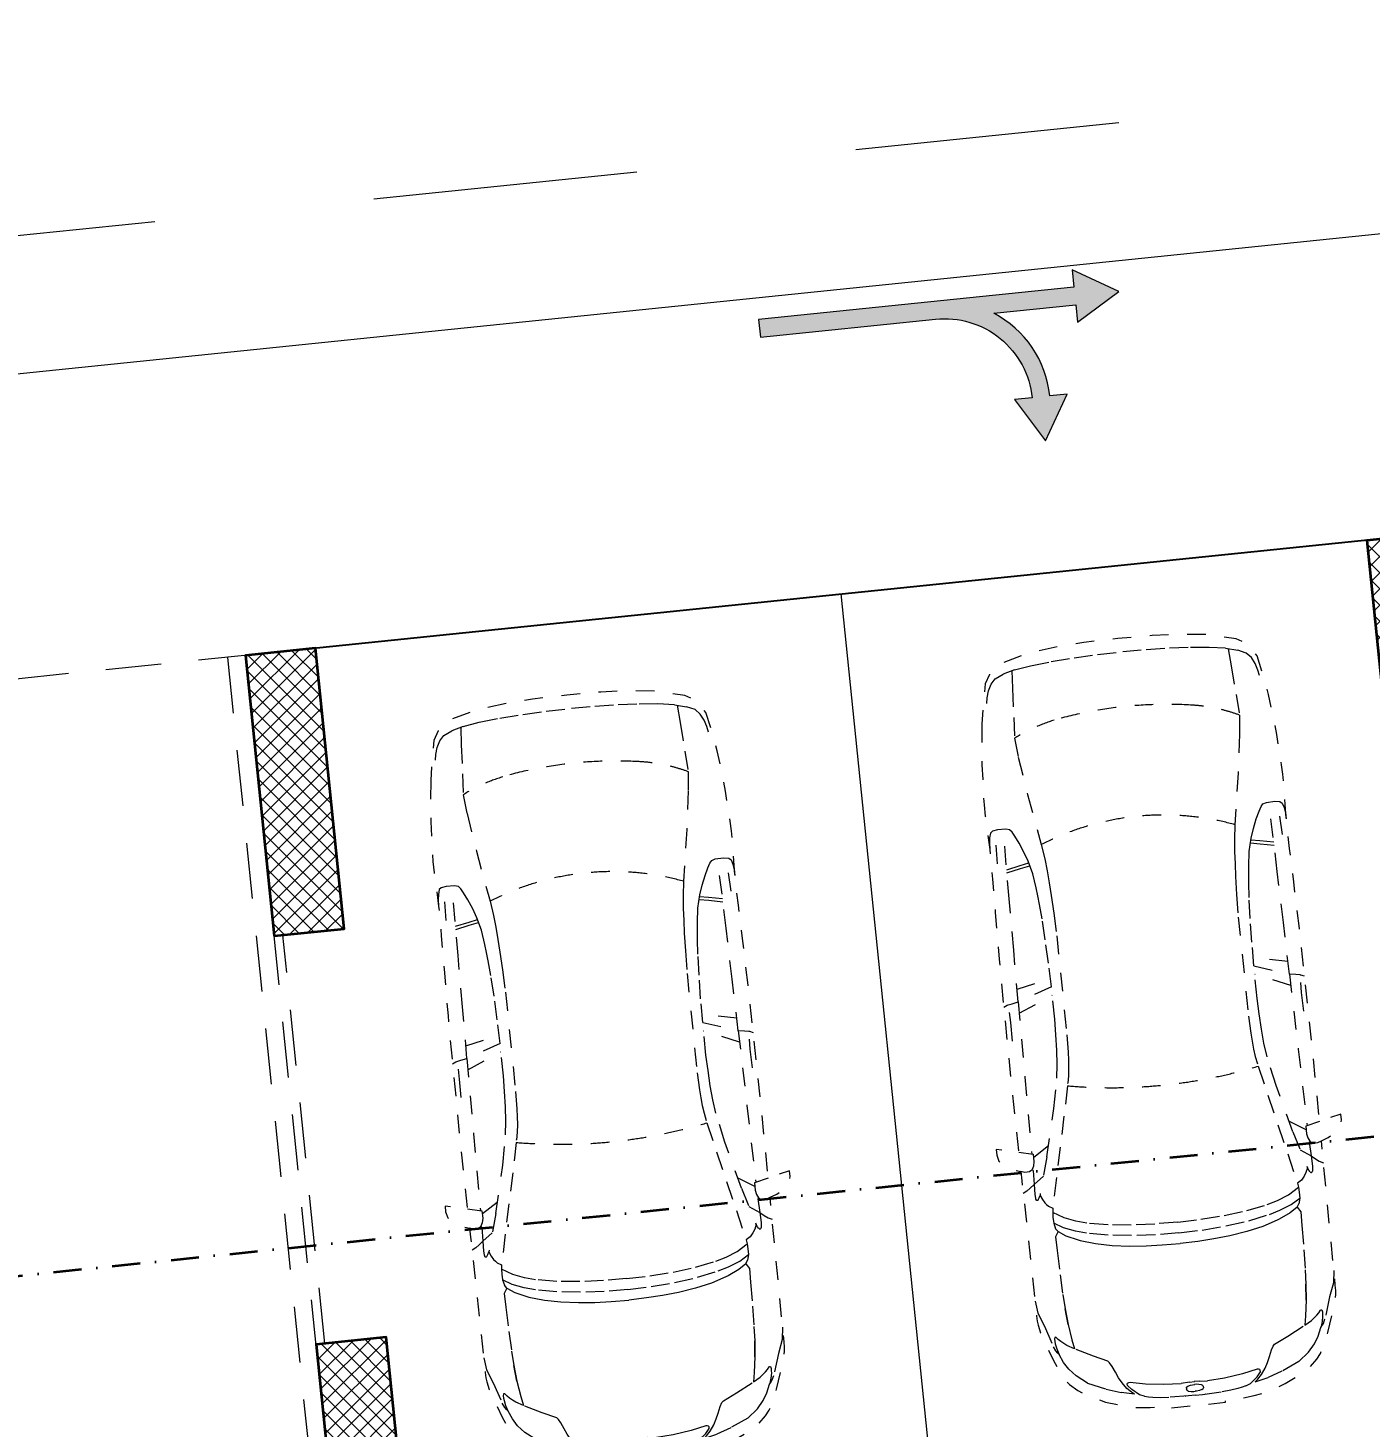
# Model space of a CAD drawing. Header units: millimetres. Extents: x 635850 to 824661, y -5878409 to -5774454.
# Drawn here: x 718328 to 725947, y -5805120 to -5797173 of the extents above; entities that cross this region are included whole.
import ezdxf

# ---------------------------------------------------------------- set-up
doc = ezdxf.new("R2010")
doc.units = ezdxf.units.MM
doc.header["$MEASUREMENT"] = 0
for name, pattern in [('A - Long Dashed', [2750, 1500, -1250]), ('Dashed', [211.666667, 105.833333, -105.833333]), ('Dot & Dashed', [335.138881, 158.75, -88.194444, 0, -88.194437]), ('Long Dashed', [529.166651, 317.499995, -211.666656])]:
    doc.linetypes.add(name, pattern=pattern)
for name, color, linetype, lineweight in [('0_Pen_No__1', 7, 'Continuous', 13), ('A - Ndertesa 6 - Vijat e Bodrumit_Pen_No__42', 8, 'Continuous', 25), ('A - Ndertesa 6- Shtyllat_Pen_No__101', 252, 'Continuous', 13), ('A - Ndertesa 6- Shtyllat_Pen_No__22', 8, 'Continuous', 35)]:
    doc.layers.add(name, color=color, linetype=linetype, lineweight=lineweight)
for name, color, linetype, lineweight, true_color in [('0_Pen_No__102', 7, 'Continuous', 13, 0xcccccc), ('0_Pen_No__247', 7, 'Continuous', 13, 0xe8e8e8), ('0_Pen_No__248', 7, 'Continuous', 13, 0xe8e8e8), ('A - Ndertesa  6- Dimensionimi Bazike_Pen_No__102', 7, 'Continuous', 13, 0xcccccc), ('A - Ndertesa  6- Dimensionimi Bazike_Pen_No__82', 7, 'Continuous', 20, 0xaaaaaa), ('A - Ndertesa 4 - Veturat_Pen_No__102', 7, 'Continuous', 13, 0xcccccc), ('A - Ndertesa 6 - Vijat e Bodrumit_Pen_No__249', 7, 'Continuous', 13, 0xe8e8e8), ('A - Ndertesa 6 - Vijat e Bodrumit_Pen_No__82', 7, 'Continuous', 20, 0xaaaaaa), ('A - Ndertesa 6 -Veturat_Pen_No__102', 7, 'Continuous', 13, 0xcccccc), ('A-Ndertesa 6 -Prerjet_Pen_No__8', 7, 'Continuous', 35, 0xa80f02)]:
    doc.layers.add(name, color=color, linetype=linetype, lineweight=lineweight, true_color=true_color)
for name, color, linetype in [('A - Ndertesa  6- Dimensionimi Bazike', 7, 'Continuous'), ('A - Ndertesa 6- Shtyllat', 7, 'Continuous'), ('A-Ndertesa 6 -Prerjet', 7, 'Continuous')]:
    doc.layers.add(name, color=color, linetype=linetype)
doc.styles.add('GENERATED_STYLE_1', font='GOTHIC.TTF')
doc.dimstyles.new('GENERATED_STYLE__1', dxfattribs={"dimtxt": 150, "dimasz": 91.78744, "dimexe": 0.18, "dimexo": 0.0625, "dimgap": 0, "dimtad": 0, "dimdec": 0, "dimlfac": 0.1, "dimzin": 0, "dimdsep": 46, "dimtxsty": 'GENERATED_STYLE_1', "dimblk": 'ARROWHEAD_5', "dimblk1": 'ARROWHEAD_5', "dimblk2": 'ARROWHEAD_5', "dimcen": 0.09, "dimse1": 1, "dimse2": 1, "dimclrd": 256, "dimclre": 256, "dimclrt": 256, "dimadec": 0, "dimazin": 0, "dimtfac": 1, "dimtdec": 4, "dimtmove": 0, "dimatfit": 3, "dimfxl": 0, "dimtolj": 1, "dimtzin": 0, "dimarcsym": 0})
pattern_1 = [(45, (664183.82, -5827429.525), (-45.96194, 45.96194), []), (135, (664183.82, -5827429.525), (45.96194, 45.96194), [])]

# ---------------------------------------------------------------- blocks, each defined once
blk = doc.blocks.new('Column_197', base_point=(720234, -5805321.9))
at = {"layer": 'A - Ndertesa 6- Shtyllat_Pen_No__101', "linetype": 'Continuous', "lineweight": 13}
h = blk.add_hatch(dxfattribs=at)
h.set_pattern_fill('Concrete_Block', color=252, style=0, pattern_type=2)
h.set_pattern_definition(pattern_1)
h.paths.add_polyline_path([(720106.5, -5806038.7), (720504.4, -5805997.8), (720361.4, -5804605.1), (719963.5, -5804646)])
at = {"layer": 'A - Ndertesa 6- Shtyllat_Pen_No__22', "color": 8, "linetype": 'Continuous', "lineweight": 35, "flags": 128}
blk.add_lwpolyline([(720106.5, -5806038.7), (720504.4, -5805997.8), (720361.4, -5804605.1), (719963.5, -5804646)], close=True, dxfattribs=at)
blk = doc.blocks.new('Column_215', base_point=(719843.1, -5801510.5))
at = {"layer": 'A - Ndertesa 6- Shtyllat_Pen_No__101', "linetype": 'Continuous', "lineweight": 13}
h = blk.add_hatch(dxfattribs=at)
h.set_pattern_fill('Concrete_Block', color=252, style=0, pattern_type=2)
h.set_pattern_definition(pattern_1)
h.paths.add_polyline_path([(719725.9, -5802326.8), (720123.8, -5802285.9), (719960.3, -5800694.3), (719562.4, -5800735.1)])
at = {"layer": 'A - Ndertesa 6- Shtyllat_Pen_No__22', "color": 8, "linetype": 'Continuous', "lineweight": 35, "flags": 128}
blk.add_lwpolyline([(719725.9, -5802326.8), (720123.8, -5802285.9), (719960.3, -5800694.3), (719562.4, -5800735.1)], close=True, dxfattribs=at)
blk = doc.blocks.new('Column_246', base_point=(726194.3, -5800707.6))
at = {"layer": 'A - Ndertesa 6- Shtyllat_Pen_No__101', "linetype": 'Continuous', "lineweight": 13}
h = blk.add_hatch(dxfattribs=at)
h.set_pattern_fill('Concrete_Block', color=252, style=0, pattern_type=2)
h.set_pattern_definition(pattern_1)
h.paths.add_polyline_path([(726061.8, -5801374.7), (726459.7, -5801333.8), (726326.9, -5800040.6), (725929, -5800081.5)])
at = {"layer": 'A - Ndertesa 6- Shtyllat_Pen_No__22', "color": 8, "linetype": 'Continuous', "lineweight": 35, "flags": 128}
blk.add_lwpolyline([(726061.8, -5801374.7), (726459.7, -5801333.8), (726326.9, -5800040.6), (725929, -5800081.5)], close=True, dxfattribs=at)
blk = doc.blocks.new('Car 05 25_4')
at = {"layer": 'A - Ndertesa 4 - Veturat_Pen_No__102', "color": 254, "linetype": 'Dashed', "lineweight": 13, "true_color": 0xcccccc}
for p, q in [((124.6, 791.4), (129, 820.5)), ((129, 820.5), (138.9, 832.4)), ((138.9, 832.4), (165.2, 840.3)), ((165.2, 840.3), (194.7, 844.3)), ((194.7, 844.3), (230.8, 845.5)), ((210.9, 809.2), (418.1, 816.2)), ((1115.1, 808.9), (1108.6, 774)), ((1119.5, 833.3), (1115.1, 808.9)), ((1120.2, 836.3), (1119.5, 833.3)), ((1120.7, 838.2), (1120.2, 836.3)), ((1129.9, 858.5), (1120.7, 838.2)), ((1162.6, 830.5), (1220.1, 829.1)), ((1220.1, 829.1), (1369.7, 831.5)), ((1957.8, 858.1), (1977.2, 777.4)), ((2063.4, 792.3), (2070.4, 799.9)), ((2075.3, 835.7), (2067.9, 857.7)), ((2070.4, 799.9), (2075.2, 809.4)), ((2075.2, 809.4), (2075.3, 835.7)), ((2148, 790.5), (2166.8, 813.8)), ((2166.8, 813.8), (2182.3, 834.1)), ((2182.3, 834.1), (2193.2, 856.5)), ((2808, 852.6), (2876.9, 843.3)), ((2876.9, 843.3), (2954.2, 813.7)), ((2904.1, 832.9), (2905.1, 832.8)), ((2954.2, 813.7), (3075.8, 774.7)), ((-729.4, 716.4), (-750.6, 669.8)), ((-701.1, 743.3), (-729.4, 716.4)), ((-664.9, 761), (-701.1, 743.3)), ((-626.6, 772.5), (-664.9, 761)), ((-594.9, 778.5), (-626.6, 772.5)), ((125.7, 743.9), (124.6, 791.4)), ((327.4, 761.9), (125.4, 756.5)), ((132.4, 722.8), (125.7, 743.9)), ((146.7, 710.6), (132.4, 722.8)), ((522, 764.7), (327.4, 761.9)), ((355.3, 762.3), (339.1, 683.1)), ((373.4, 762.6), (357.2, 683.4)), ((813.6, 769.3), (522, 764.7)), ((1108.6, 774), (813.6, 769.3)), ((1036.3, 772.8), (996.5, 578.8)), ((1042, 578), (1107.6, 774)), ((1173.3, 774.9), (1090.3, 577.9)), ((1108.6, 774), (1537.6, 780)), ((1537.6, 780), (1975, 786.1)), ((1939.2, 686.2), (1995.9, 777.4)), ((1977.2, 777.4), (2019.6, 777.4)), ((2000.4, 701.6), (2213.5, 763)), ((2019.6, 777.4), (2044.5, 783.1)), ((2044.5, 783.1), (2063.4, 792.3)), ((2068.7, 787.7), (2065.4, 794.5)), ((2068.7, 787.7), (2148, 790.5)), ((2106.5, 732.2), (2148, 790.5)), ((2148, 790.5), (2205.6, 792.2)), ((2205.6, 792.2), (2227.2, 791)), ((2226.6, 769.9), (2213.5, 763)), ((2213.5, 763), (2238.3, 752.2)), ((2234.4, 774), (2226.6, 769.9)), ((2227.2, 791), (2232.6, 790)), ((2232.6, 790), (2237.9, 787.3)), ((2238.5, 776.9), (2234.4, 774)), ((2240.8, 784), (2237.9, 787.3)), ((2238.3, 752.2), (2258.5, 739.7)), ((2238.5, 776.9), (2240.9, 780.5)), ((2240.9, 780.5), (2240.8, 784)), ((2258.5, 739.7), (2269, 731.1)), ((2269, 731.1), (2278.8, 722)), ((2278.8, 722), (2293.8, 697.7)), ((3022.5, 758.3), (3023.7, 762.5)), ((3024.5, 753.7), (3022.5, 758.3)), ((3023.7, 762.5), (3034.6, 765.1)), ((3037.9, 743.5), (3024.5, 753.7)), ((3034.6, 765.1), (3046.9, 763.8)), ((3050.6, 730.7), (3037.9, 743.5)), ((3046.9, 763.8), (3060.9, 762.9)), ((3064.5, 714.6), (3050.6, 730.7)), ((3060.9, 762.9), (3089.9, 757.4)), ((3100.5, 763.1), (3075.8, 774.7)), ((3089.9, 757.4), (3108.4, 751.4)), ((3114.1, 753.3), (3100.5, 763.1)), ((3108.4, 751.4), (3122.9, 746.4)), ((3122.9, 746.4), (3114.1, 753.3)), ((3170.1, 726.6), (3122.9, 746.4)), ((3211.7, 701), (3170.1, 726.6)), ((-768.3, 602.3), (-750.6, 669.8)), ((-500.9, 634.2), (-383, 642)), ((-383, 642), (-274.2, 631.3)), ((171.3, 696.6), (146.7, 710.6)), ((212.6, 676.5), (171.3, 696.6)), ((266.3, 654.6), (212.6, 676.5)), ((319.5, 636.4), (266.3, 654.6)), ((392.7, 617.8), (319.5, 636.4)), ((339.1, 683.1), (329.6, 633.9)), ((357.2, 683.4), (346.8, 629.5)), ((2000.4, 701.6), (1730.4, 633.8)), ((1952.8, 621.3), (2122, 660)), ((2122, 660), (2293.8, 697.7)), ((2293.8, 697.7), (2317.2, 700.7)), ((2293.8, 697.6), (2293.8, 697.7)), ((2317.2, 700.7), (2345.7, 702.7)), ((2355.1, 639.9), (2317.2, 700.7)), ((2345.7, 702.7), (2378.9, 702)), ((2379.8, 575.4), (2355.1, 639.9)), ((2410.1, 649.1), (2378.9, 702)), ((2378.9, 702), (2410.6, 694.2)), ((2436, 583.2), (2410.1, 649.1)), ((2410.6, 694.2), (2410.6, 694.2)), ((2428.7, 681.7), (2410.6, 694.2)), ((2428.7, 681.7), (2457.3, 700)), ((2428.8, 681.7), (2428.7, 681.7)), ((2428.8, 681.7), (2456.7, 639.8)), ((2456.7, 639.8), (2487.2, 574.3)), ((2457.3, 700), (2535.5, 698)), ((2535.4, 698), (2673.2, 695.5)), ((2535.5, 698), (2535.5, 698)), ((2673.2, 695.5), (2787.2, 691.5)), ((2787.2, 691.5), (2868.4, 687.2)), ((2868.4, 687.2), (2959.7, 679)), ((2959.7, 679), (2868.4, 687.2)), ((2959.7, 679), (3047.2, 666.2)), ((3047.2, 666.2), (3100, 656.6)), ((3077, 697.8), (3064.5, 714.6)), ((3100, 656.6), (3077, 697.8)), ((3152.9, 553.9), (3100, 656.6)), ((3254.3, 663.2), (3211.7, 701)), ((3301.9, 602.8), (3254.3, 663.2)), ((-768.3, 602.3), (-782.8, 510)), ((-764.3, 617.3), (-665.7, 624)), ((-665.7, 624), (-500.9, 634.2)), ((-274.2, 631.3), (-56.4, 600.5)), ((-56.4, 600.5), (145.9, 566.6)), ((145.9, 566.6), (233.3, 552.3)), ((474.8, 607.1), (392.7, 617.8)), ((521.3, 601.6), (474.8, 607.1)), ((570, 596.8), (521.3, 601.6)), ((652.6, 591), (570, 596.8)), ((772.8, 585), (652.6, 591)), ((907.3, 580.3), (772.8, 585)), ((1042, 578), (907.3, 580.3)), ((1227.8, 577.5), (1042, 578)), ((1316.1, 580.5), (1227.8, 577.5)), ((1403, 584.4), (1316.1, 580.5)), ((1483.9, 590.1), (1403, 584.4)), ((1562, 600.6), (1483.9, 590.1)), ((1730.4, 633.8), (1562, 600.6)), ((1610.7, 544.1), (1779.6, 581.8)), ((1779.6, 581.8), (1952.8, 621.3)), ((2397.3, 514.3), (2379.8, 575.4)), ((2453.6, 521.6), (2436, 583.2)), ((2487.2, 574.3), (2491.8, 562)), ((2491.8, 562), (2517.9, 477)), ((3301.9, 602.8), (3346, 501.4)), ((-782.8, 510), (-794.5, 390.6)), ((233.3, 552.3), (315.3, 541.4)), ((315.3, 541.4), (384.3, 535.1)), ((384.3, 535.1), (454.2, 530.4)), ((454.2, 530.4), (526.2, 526.3)), ((526.2, 526.3), (627.7, 521.8)), ((627.7, 521.8), (756.8, 518.1)), ((756.8, 518.1), (1322.6, 518.1)), ((1322.6, 518.1), (1420.5, 521.7)), ((1420.5, 521.7), (1466.6, 524)), ((1466.6, 524), (1510.9, 527.6)), ((1510.9, 527.6), (1554.3, 533.1)), ((1554.3, 533.1), (1596.8, 541)), ((1597.3, 541.2), (1596.7, 540.9)), ((2419.3, 395.7), (2397.3, 514.3)), ((2477.6, 401.1), (2453.6, 521.6)), ((2517.9, 477), (2537.5, 384.1)), ((3189.6, 475.6), (3152.9, 553.9)), ((3346, 501.4), (3374.3, 419.6)), ((2493.9, 269.1), (2477.6, 401.1)), ((3199.4, 466.8), (3189.6, 475.6)), ((3220.7, 454.4), (3199.4, 466.8)), ((3256.1, 439.2), (3220.7, 454.4)), ((3288.4, 425.1), (3256.1, 439.2)), ((3319.4, 408.4), (3288.4, 425.1)), ((3353.5, 384.3), (3319.4, 408.4)), ((3391.1, 344.2), (3374.3, 419.6)), ((-794.5, 390.6), (-802.4, 258.7)), ((2433.7, 266.1), (2419.3, 395.7)), ((2537.5, 384.1), (2551.5, 285.6)), ((3321.2, 370.5), (3321, 362.1)), ((3321, 362.1), (3338.3, 276.9)), ((3324.7, 377.3), (3321.2, 370.5)), ((3328.3, 379.6), (3324.7, 377.3)), ((3338.5, 379.5), (3328.3, 379.6)), ((3363.6, 357.8), (3338.5, 379.5)), ((3377.2, 360), (3353.5, 384.3)), ((3396.7, 315.8), (3363.6, 357.8)), ((3391.1, 344.2), (3377.2, 360)), ((-802.4, 258.7), (-806.8, 124.9)), ((2441.6, 132), (2433.7, 266.1)), ((2503.1, 133.2), (2493.9, 269.1)), ((2551.5, 285.6), (2559.7, 193.7)), ((3338.3, 276.9), (3351.9, 172.7)), ((3408.1, 289.4), (3396.7, 315.8)), ((3408.1, 289.4), (3413.8, 267.3)), ((3413.8, 267.3), (3418.5, 242.9)), ((3418.5, 242.9), (3424, 200.7)), ((2559.7, 193.7), (2564.4, 101.2)), ((3351.9, 172.7), (3358.3, 75.9)), ((3424, 200.7), (3427.7, 152)), ((-806.8, 124.9), (-808, 0)), ((2444, 0), (2441.6, 132)), ((2506, 0), (2503.1, 133.2)), ((2564.4, 101.2), (2566, 0)), ((3432.4, 40), (3427.7, 152)), ((-806.8, -124.9), (-808, 0)), ((2444, 0), (2441.6, -132)), ((2564.4, -101.2), (2566, 0)), ((3354, 27.9), (3358.3, 75.9)), ((3354, 27.9), (3354, -0.8)), ((3354, -27.9), (3354, 0.8)), ((3370.9, 11.7), (3370.3, -0.8)), ((3370.9, -11.7), (3370.3, 0.8)), ((3372.5, 23.7), (3370.9, 11.7)), ((3376.3, 39), (3372.5, 23.7)), ((3382, 46.6), (3376.3, 39)), ((3386.2, 48.4), (3382, 46.6)), ((3386.2, 48.4), (3394.3, 48.4)), ((3398.5, 46.6), (3394.3, 48.4)), ((3404.2, 39), (3398.5, 46.6)), ((3404.2, 39), (3408, 23.7)), ((3408, 23.7), (3409.8, 8.1)), ((3409.8, 8.1), (3409.8, 0)), ((3431.8, 57.4), (3431.8, 56.8)), ((3432, 0), (3432.4, 40)), ((3432, 0), (3432.4, -40)), ((2506, 0), (2503.1, -133.2)), ((3351.9, -172.7), (3358.3, -75.9)), ((3354, -27.9), (3358.3, -75.9)), ((3372.5, -23.7), (3370.9, -11.7)), ((3376.3, -39), (3372.5, -23.7)), ((3382, -46.6), (3376.3, -39)), ((3386.2, -48.4), (3382, -46.6)), ((3386.2, -48.4), (3394.3, -48.4)), ((3398.5, -46.6), (3394.3, -48.4)), ((3404.2, -39), (3398.5, -46.6)), ((3404.2, -39), (3408, -23.7)), ((3408, -23.7), (3409.8, -8.1)), ((3409.8, -8.1), (3409.8, 0)), ((3432.4, -40), (3427.7, -152)), ((3431.8, -57.4), (3431.8, -56.8)), ((-802.4, -258.7), (-806.8, -124.9)), ((2441.6, -132), (2433.7, -266.1)), ((2503.1, -133.2), (2493.9, -269.1)), ((2559.7, -193.7), (2564.4, -101.2)), ((3424, -200.7), (3427.7, -152)), ((2551.5, -285.6), (2559.7, -193.7)), ((3338.3, -276.9), (3351.9, -172.7)), ((3418.5, -242.9), (3424, -200.7)), ((-794.5, -390.6), (-802.4, -258.7)), ((2433.7, -266.1), (2419.3, -395.7)), ((2493.9, -269.1), (2477.6, -401.1)), ((2537.5, -384.1), (2551.5, -285.6)), ((3321, -362.1), (3338.3, -276.9)), ((3396.7, -315.8), (3363.6, -357.8)), ((3408.1, -289.4), (3396.7, -315.8)), ((3408.1, -289.4), (3413.8, -267.3)), ((3413.8, -267.3), (3418.5, -242.9)), ((-782.8, -510), (-794.5, -390.6)), ((2419.3, -395.7), (2397.3, -514.3)), ((2517.9, -477), (2537.5, -384.1)), ((3353.5, -384.3), (3319.4, -408.4)), ((3321.2, -370.5), (3321, -362.1)), ((3324.7, -377.3), (3321.2, -370.5)), ((3328.3, -379.6), (3324.7, -377.3)), ((3338.5, -379.5), (3328.3, -379.6)), ((3363.6, -357.8), (3338.5, -379.5)), ((3377.2, -360), (3353.5, -384.3)), ((3391.1, -344.2), (3374.3, -419.6)), ((3391.1, -344.2), (3377.2, -360)), ((2477.6, -401.1), (2453.6, -521.6)), ((3189.6, -475.6), (3152.9, -553.9)), ((3199.4, -466.8), (3189.6, -475.6)), ((3220.7, -454.4), (3199.4, -466.8)), ((3256.1, -439.2), (3220.7, -454.4)), ((3288.4, -425.1), (3256.1, -439.2)), ((3319.4, -408.4), (3288.4, -425.1)), ((3346, -501.4), (3374.3, -419.6)), ((-768.3, -602.3), (-782.8, -510)), ((145.9, -566.6), (233.3, -552.3)), ((233.3, -552.3), (315.3, -541.4)), ((315.3, -541.4), (384.3, -535.1)), ((384.3, -535.1), (454.2, -530.4)), ((454.2, -530.4), (526.2, -526.3)), ((526.2, -526.3), (627.7, -521.8)), ((627.7, -521.8), (756.8, -518.1)), ((756.8, -518.1), (1322.6, -518.1)), ((1322.6, -518.1), (1420.5, -521.7)), ((1420.5, -521.7), (1466.6, -524)), ((1466.6, -524), (1510.9, -527.6)), ((1510.9, -527.6), (1554.3, -533.1)), ((1554.3, -533.1), (1596.8, -541)), ((1597.3, -541.2), (1596.7, -540.9)), ((1610.7, -544.1), (1779.6, -581.8)), ((2397.3, -514.3), (2379.8, -575.4)), ((2453.6, -521.6), (2436, -583.2)), ((2491.8, -562), (2517.9, -477)), ((3152.9, -553.9), (3100, -656.6)), ((3301.9, -602.8), (3346, -501.4)), ((-768.3, -602.3), (-750.6, -669.8)), ((-764.3, -617.3), (-665.7, -624)), ((-665.7, -624), (-500.9, -634.2)), ((-500.9, -634.2), (-383, -642)), ((-383, -642), (-274.2, -631.3)), ((-274.2, -631.3), (-56.4, -600.5)), ((-56.4, -600.5), (145.9, -566.6)), ((392.7, -617.8), (319.5, -636.4)), ((339.1, -683.1), (329.6, -633.9)), ((357.2, -683.4), (346.8, -629.5)), ((474.8, -607.1), (392.7, -617.8)), ((521.3, -601.6), (474.8, -607.1)), ((570, -596.8), (521.3, -601.6)), ((652.6, -591), (570, -596.8)), ((772.8, -585), (652.6, -591)), ((907.3, -580.3), (772.8, -585)), ((1042, -578), (907.3, -580.3)), ((1036.3, -772.8), (996.5, -578.8)), ((1227.8, -577.5), (1042, -578)), ((1042, -578), (1107.6, -774)), ((1173.3, -774.9), (1090.3, -577.9)), ((1316.1, -580.5), (1227.8, -577.5)), ((1403, -584.4), (1316.1, -580.5)), ((1483.9, -590.1), (1403, -584.4)), ((1562, -600.6), (1483.9, -590.1)), ((1730.4, -633.8), (1562, -600.6)), ((2000.4, -701.6), (1730.4, -633.8)), ((1779.6, -581.8), (1952.8, -621.3)), ((1952.8, -621.3), (2122, -660)), ((2379.8, -575.4), (2355.1, -639.9)), ((2436, -583.2), (2410.1, -649.1)), ((2456.7, -639.8), (2487.2, -574.3)), ((2487.2, -574.3), (2491.8, -562)), ((3301.9, -602.8), (3254.3, -663.2)), ((-729.4, -716.4), (-750.6, -669.8)), ((146.7, -710.6), (132.4, -722.8)), ((171.3, -696.6), (146.7, -710.6)), ((212.6, -676.5), (171.3, -696.6)), ((266.3, -654.6), (212.6, -676.5)), ((319.5, -636.4), (266.3, -654.6)), ((355.3, -762.3), (339.1, -683.1)), ((373.4, -762.6), (357.2, -683.4)), ((1939.2, -686.2), (1995.9, -777.4)), ((2000.4, -701.6), (2213.5, -763)), ((2122, -660), (2293.8, -697.7)), ((2278.8, -722), (2293.8, -697.7)), ((2293.8, -697.6), (2293.8, -697.7)), ((2293.8, -697.7), (2317.2, -700.7)), ((2355.1, -639.9), (2317.2, -700.7)), ((2317.2, -700.7), (2345.7, -702.7)), ((2345.7, -702.7), (2378.9, -702)), ((2410.1, -649.1), (2378.9, -702)), ((2378.9, -702), (2410.6, -694.2)), ((2428.7, -681.7), (2410.6, -694.2)), ((2410.6, -694.2), (2410.6, -694.2)), ((2428.8, -681.7), (2428.7, -681.7)), ((2428.7, -681.7), (2457.3, -700)), ((2428.8, -681.7), (2456.7, -639.8)), ((2457.3, -700), (2535.5, -698)), ((2535.4, -698), (2673.2, -695.5)), ((2535.5, -698), (2535.5, -698)), ((2673.2, -695.5), (2787.2, -691.5)), ((2787.2, -691.5), (2868.4, -687.2)), ((2868.4, -687.2), (2959.7, -679)), ((2959.7, -679), (2868.4, -687.2)), ((2959.7, -679), (3047.2, -666.2)), ((3047.2, -666.2), (3100, -656.6)), ((3064.5, -714.6), (3050.6, -730.7)), ((3077, -697.8), (3064.5, -714.6)), ((3100, -656.6), (3077, -697.8)), ((3211.7, -701), (3170.1, -726.6)), ((3254.3, -663.2), (3211.7, -701)), ((-701.1, -743.3), (-729.4, -716.4)), ((-664.9, -761), (-701.1, -743.3)), ((-626.6, -772.5), (-664.9, -761)), ((-594.9, -778.5), (-626.6, -772.5)), ((125.7, -743.9), (124.6, -791.4)), ((124.6, -791.4), (129, -820.5)), ((327.4, -761.9), (125.4, -756.5)), ((132.4, -722.8), (125.7, -743.9)), ((522, -764.7), (327.4, -761.9)), ((813.6, -769.3), (522, -764.7)), ((1108.6, -774), (813.6, -769.3)), ((1108.6, -774), (1537.6, -780)), ((1115.1, -808.9), (1108.6, -774)), ((1537.6, -780), (1975, -786.1)), ((1957.8, -858.1), (1977.2, -777.4)), ((1977.2, -777.4), (2019.6, -777.4)), ((2019.6, -777.4), (2044.5, -783.1)), ((2044.5, -783.1), (2063.4, -792.3)), ((2063.4, -792.3), (2070.4, -799.9)), ((2068.7, -787.7), (2065.4, -794.5)), ((2068.7, -787.7), (2148, -790.5)), ((2106.5, -732.2), (2148, -790.5)), ((2148, -790.5), (2166.8, -813.8)), ((2148, -790.5), (2205.6, -792.2)), ((2205.6, -792.2), (2227.2, -791)), ((2213.5, -763), (2238.3, -752.2)), ((2226.6, -769.9), (2213.5, -763)), ((2234.4, -774), (2226.6, -769.9)), ((2227.2, -791), (2232.6, -790)), ((2232.6, -790), (2237.9, -787.3)), ((2238.5, -776.9), (2234.4, -774)), ((2240.8, -784), (2237.9, -787.3)), ((2238.3, -752.2), (2258.5, -739.7)), ((2238.5, -776.9), (2240.9, -780.5)), ((2240.9, -780.5), (2240.8, -784)), ((2258.5, -739.7), (2269, -731.1)), ((2269, -731.1), (2278.8, -722)), ((2954.2, -813.7), (3075.8, -774.7)), ((3024.5, -753.7), (3022.5, -758.3)), ((3022.5, -758.3), (3023.7, -762.5)), ((3023.7, -762.5), (3034.6, -765.1)), ((3037.9, -743.5), (3024.5, -753.7)), ((3034.6, -765.1), (3046.9, -763.8)), ((3050.6, -730.7), (3037.9, -743.5)), ((3046.9, -763.8), (3060.9, -762.9)), ((3060.9, -762.9), (3089.9, -757.4)), ((3100.5, -763.1), (3075.8, -774.7)), ((3089.9, -757.4), (3108.4, -751.4)), ((3114.1, -753.3), (3100.5, -763.1)), ((3108.4, -751.4), (3122.9, -746.4)), ((3122.9, -746.4), (3114.1, -753.3)), ((3170.1, -726.6), (3122.9, -746.4)), ((129, -820.5), (138.9, -832.4)), ((138.9, -832.4), (165.2, -840.3)), ((165.2, -840.3), (194.7, -844.3)), ((194.7, -844.3), (230.8, -845.5)), ((210.9, -809.2), (418.1, -816.2)), ((1119.5, -833.3), (1115.1, -808.9)), ((1120.2, -836.3), (1119.5, -833.3)), ((1120.7, -838.2), (1120.2, -836.3)), ((1129.9, -858.5), (1120.7, -838.2)), ((1162.6, -830.5), (1220.1, -829.1)), ((1220.1, -829.1), (1369.7, -831.5)), ((2075.3, -835.7), (2067.9, -857.7)), ((2070.4, -799.9), (2075.2, -809.4)), ((2075.2, -809.4), (2075.3, -835.7)), ((2166.8, -813.8), (2182.3, -834.1)), ((2182.3, -834.1), (2193.2, -856.5)), ((2808, -852.6), (2876.9, -843.3)), ((2876.9, -843.3), (2954.2, -813.7))]:
    blk.add_line(p, q, dxfattribs=at)
at = {"layer": 'A - Ndertesa 4 - Veturat_Pen_No__102', "color": 254, "linetype": 'Dashed', "lineweight": 13, "true_color": 0xcccccc, "flags": 128}
blk.add_lwpolyline([(-483.1, -817.3), (-372.3, -830.2), (-251.8, -841), (-168.2, -844.6), (-78.4, -850.6), (-24, -852.3), (40.3, -852.3), (230.8, -845.5), (400, -847.6), (590.7, -851.7), (856.5, -856.2), (1129.9, -858.5), (1536.1, -860.4), (1957.8, -858.1), (1928.9, -983.2), (1961.1, -983.2), (1996.9, -974.9), (2026.9, -945), (2054.6, -897.6), (2067.9, -857.7), (2119.9, -857.4), (2193.2, -856.5), (2808, -852.6), (2855.7, -852.6), (2891.4, -852.5), (2922.5, -852), (2945.2, -849.4), (2989.6, -839.6), (3013.6, -833.1), (3154.3, -782.6), (3235.9, -747.6), (3269.1, -728.3), (3298.6, -705.6), (3337.3, -663.4), (3374.5, -603.6), (3418.4, -512.7), (3457.5, -393.1), (3468.3, -330.9), (3474.5, -263.7), (3478.3, -199.9), (3479.4, -164.9), (3489.5, -164.9), (3489.5, 164.9), (3479.4, 164.9), (3478.3, 199.9), (3474.5, 263.7), (3468.3, 330.9), (3457.5, 393.1), (3418.4, 512.7), (3374.5, 603.6), (3337.3, 663.4), (3298.6, 705.6), (3269.1, 728.3), (3235.9, 747.6), (3154.3, 782.6), (3013.6, 833.1), (2989.6, 839.6), (2945.2, 849.4), (2922.5, 852), (2891.4, 852.5), (2855.7, 852.6), (2808, 852.6), (2193.2, 856.5), (2119.9, 857.4), (2067.9, 857.7), (2054.6, 897.6), (2026.9, 945), (1996.9, 974.9), (1961.1, 983.2), (1928.9, 983.2), (1957.8, 858.1), (1536.1, 860.4), (1129.9, 858.5), (856.5, 856.2), (590.7, 851.7), (400, 847.6), (230.8, 845.5), (40.3, 852.3), (-24, 852.3), (-78.4, 850.6), (-168.2, 844.6), (-251.8, 841), (-372.3, 830.2), (-483.1, 817.3), (-585.2, 801), (-706.3, 775.8), (-757.7, 747), (-784.8, 721.8), (-815, 667.8), (-855.1, 511), (-874.7, 345), (-882.9, 194.7), (-885.4, 0), (-882.9, -194.7), (-874.7, -345), (-855.1, -511), (-815, -667.8), (-784.8, -721.8), (-757.7, -747), (-706.3, -775.8), (-585.2, -801)], close=True, dxfattribs=at)
at = {"layer": 'A - Ndertesa 4 - Veturat_Pen_No__102', "color": 254, "linetype": 'Dashed', "lineweight": 13, "true_color": 0xcccccc}
for centre, radius, start, end in [((492.9, 217.7), 973.2, 154.15445, 170.91173), ((1649.8, 0), 1520.4, 158.69921, 201.30079), ((-1245.2, 0), 2907.3, 349.2142, 10.7858), ((1856.4, -1.7), 2354, 170.8804, 189.92229), ((492.9, -217.7), 973.2, 191.23053, 205.84555)]:
    blk.add_arc(centre, radius, start, end, dxfattribs=at)
blk = doc.blocks.new('*D1621', base_point=(664183.8, -5827429.5))
at = {"layer": 'A - Ndertesa  6- Dimensionimi Bazike_Pen_No__102', "linetype": 'Continuous', "lineweight": 13, "true_color": 0xcccccc}
for points in [[(750317.9, -5795844.8), (750222.5, -5795829.4), (750227.6, -5795879.2)], [(704761.7, -5800522.2), (704857.1, -5800537.6), (704852, -5800487.8)]]:
    blk.add_hatch(color=254, dxfattribs=at).paths.add_polyline_path(points)
at = {"layer": 'A - Ndertesa  6- Dimensionimi Bazike_Pen_No__102', "color": 254, "linetype": 'Continuous', "lineweight": 13, "true_color": 0xcccccc}
for p, q in [((727824.9, -5798154.2), (750225.1, -5795854.3)), ((750227.6, -5795879.2), (750222.5, -5795829.4)), ((750317.9, -5795844.8), (750222.5, -5795829.4)), ((750317.9, -5795844.8), (750227.6, -5795879.2)), ((704854.5, -5800512.7), (727254.7, -5798212.8)), ((704761.7, -5800522.2), (704852, -5800487.8)), ((704761.7, -5800522.2), (704857.1, -5800537.6)), ((704852, -5800487.8), (704857.1, -5800537.6))]:
    blk.add_line(p, q, dxfattribs=at)
at = {"layer": 'A - Ndertesa  6- Dimensionimi Bazike_Pen_No__82', "color": 253, "lineweight": 20, "true_color": 0xaaaaaa, "insert": (727286.2, -5798284.9), "char_height": 150, "attachment_point": 7, "rotation": 5.86225, "style": 'GENERATED_STYLE_1'}
blk.add_mtext('\\A1;{\\pql;\\fCentury Gothic|b0|i0|c0|p34;4,580}', dxfattribs=at)
blk = doc.blocks.new('ARROWHEAD_5')
at = {"linetype": 'Continuous', "lineweight": 0}
blk.add_hatch(color=0, dxfattribs=at).paths.add_polyline_path([(-1, 0.2679), (0, 0), (-1, -0.2679)])
at = {"color": 0, "linetype": 'Continuous', "lineweight": 0}
blk.add_line((0, 0), (-1, 0), dxfattribs=at)
blk = doc.blocks.new('Cutting Plane_2', base_point=(704317.7, -5805688.9))
at = {"layer": 'A-Ndertesa 6 -Prerjet_Pen_No__8', "color": 14, "linetype": 'Dot & Dashed', "lineweight": 35, "true_color": 0xa80f02}
blk.add_line((704466.9, -5805673.6), (747696.5, -5801235), dxfattribs=at)

msp = doc.modelspace()

# ---------------------------------------------------------------- hatches: boundary and pattern name
at = {"layer": '0_Pen_No__1', "linetype": 'Continuous', "lineweight": 0, "true_color": 0xffffff}
msp.add_hatch(color=7, dxfattribs=at).paths.add_polyline_path([(723480.5, -5798825.9, -0.414214), (724028.9, -5799272.3), (723929.4, -5799282.5), (724104.1, -5799515.8), (724227.8, -5799251.8), (724128.4, -5799262, 0.251381), (723810.4, -5798792), (724276.3, -5798744.2), (724286.5, -5798843.7), (724519.9, -5798669), (724255.9, -5798545.3), (724266.1, -5798644.8), (722475.5, -5798828.5), (722485.7, -5798927.9)])

# ---------------------------------------------------------------- linework, layer by layer
at = {"layer": '0_Pen_No__102', "color": 254, "linetype": 'Continuous', "lineweight": 13, "true_color": 0xcccccc, "flags": 128}
msp.add_lwpolyline([(723480.5, -5798825.9, -0.414214), (724028.9, -5799272.3), (723929.4, -5799282.5), (724104.1, -5799515.8), (724227.8, -5799251.8), (724128.4, -5799262, 0.251381), (723810.4, -5798792), (724276.3, -5798744.2), (724286.5, -5798843.7), (724519.9, -5798669), (724255.9, -5798545.3), (724266.1, -5798644.8), (722475.5, -5798828.5), (722485.7, -5798927.9)], format="xyb", close=True, dxfattribs=at)
at = {"layer": '0_Pen_No__247', "color": 254, "linetype": 'Long Dashed', "lineweight": 13, "true_color": 0xe8e8e8, "flags": 128}
for points in [[(719611.7, -5800730.1), (712479.7, -5801462.4)], [(720013.3, -5804640.9), (719775.1, -5802321.7)]]:
    msp.add_lwpolyline(points, dxfattribs=at)
at = {"layer": '0_Pen_No__248', "color": 254, "linetype": 'Long Dashed', "lineweight": 13, "true_color": 0xe8e8e8, "flags": 128}
for points in [[(720089.6, -5806853), (719462.5, -5800745.4)], [(720186.2, -5806814.8), (719562, -5800735.2)]]:
    msp.add_lwpolyline(points, dxfattribs=at)
at = {"layer": 'A - Ndertesa 6 - Vijat e Bodrumit_Pen_No__249', "color": 254, "linetype": 'A - Long Dashed', "lineweight": 13, "true_color": 0xe8e8e8, "flags": 128}
msp.add_lwpolyline([(724520, -5797711), (704683, -5799747.7)], dxfattribs=at)
at = {"layer": 'A - Ndertesa 6 - Vijat e Bodrumit_Pen_No__42', "color": 8, "linetype": 'Continuous', "lineweight": 25, "flags": 128}
msp.add_lwpolyline([(743719.8, -5809890.9), (744397.3, -5809821.4, 0.384579), (745286.2, -5808836.5), (745285.3, -5799199.9, 0.444483), (744183.2, -5798205.2), (719910.6, -5800699.4)], format="xyb", dxfattribs=at)
at = {"layer": 'A - Ndertesa 6 - Vijat e Bodrumit_Pen_No__82', "color": 253, "linetype": 'Continuous', "lineweight": 20, "true_color": 0xaaaaaa, "flags": 128}
msp.add_lwpolyline([(723465.4, -5805459.8), (722944.5, -5800385.9)], dxfattribs=at)

# ---------------------------------------------------------------- block references
at = {"layer": 'A - Ndertesa 6 -Veturat_Pen_No__102', "color": 254, "linetype": 'Continuous', "lineweight": 13, "true_color": 0xcccccc, "zscale": 1000, "rotation": 275.8622535954199}
for p in [(724606.2, -5801519.8), (721476.9, -5801841.1), (721476.9, -5801841.1)]:
    msp.add_blockref('Car 05 25_4', p, dxfattribs=at)
at = {"layer": 'A - Ndertesa 6- Shtyllat', "color": 8, "lineweight": 35}
for name, p in [('Column_246', (726194.3, -5800707.6)), ('Column_215', (719843.1, -5801510.5)), ('Column_197', (720234, -5805321.9))]:
    msp.add_blockref(name, p, dxfattribs=at)
at = {"layer": 'A-Ndertesa 6 -Prerjet', "color": 14, "lineweight": 35, "true_color": 0xa80f02}
msp.add_blockref('Cutting Plane_2', (704317.7, -5805688.9), dxfattribs=at)

# ---------------------------------------------------------------- dimensions: what is measured, and where the dimension line sits
at = {"layer": 'A - Ndertesa  6- Dimensionimi Bazike', "color": 254, "linetype": 'Continuous', "lineweight": 13, "true_color": 0xcccccc}
dim = msp.add_linear_dim(base=(750317.9, -5795844.8), p1=(704425.4, -5797246.5), p2=(750317.9, -5795844.8), angle=5.86225, dimstyle='GENERATED_STYLE__1', dxfattribs=at)
dim.commit()
dim.dimension.update_dxf_attribs({"geometry": '*D1621', "text_midpoint": (727529.3, -5798184.6), "dimtype": 160, "text_rotation": 5.86225})

doc.saveas('drawing.dxf')
